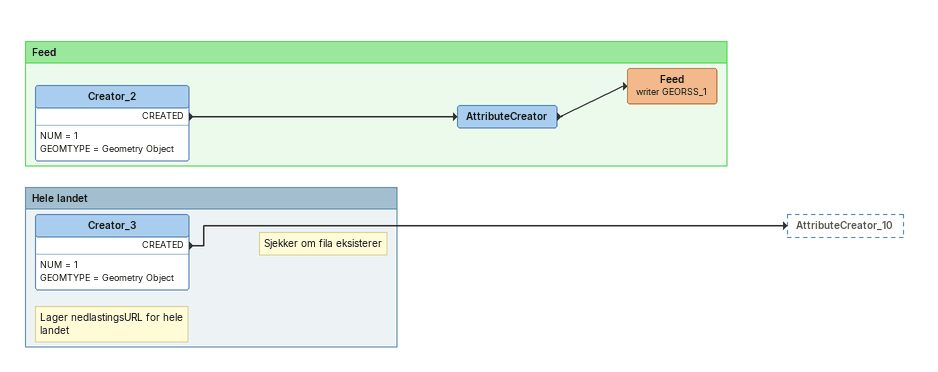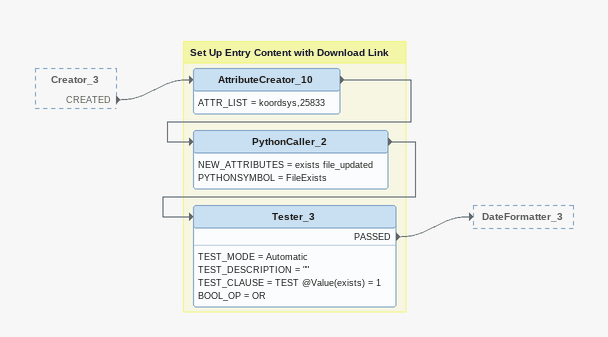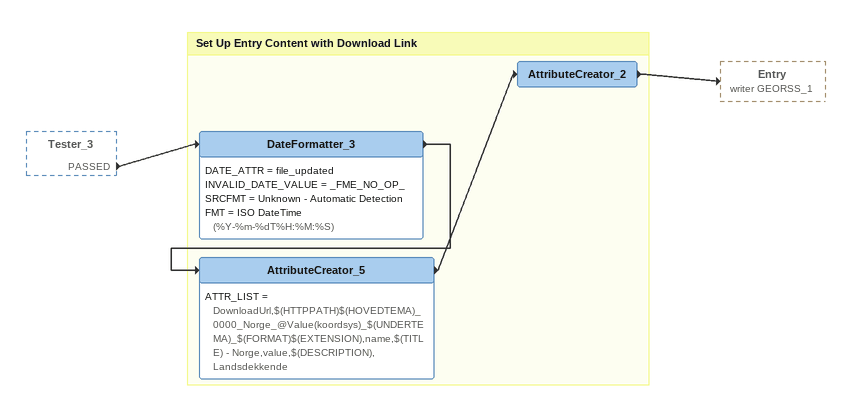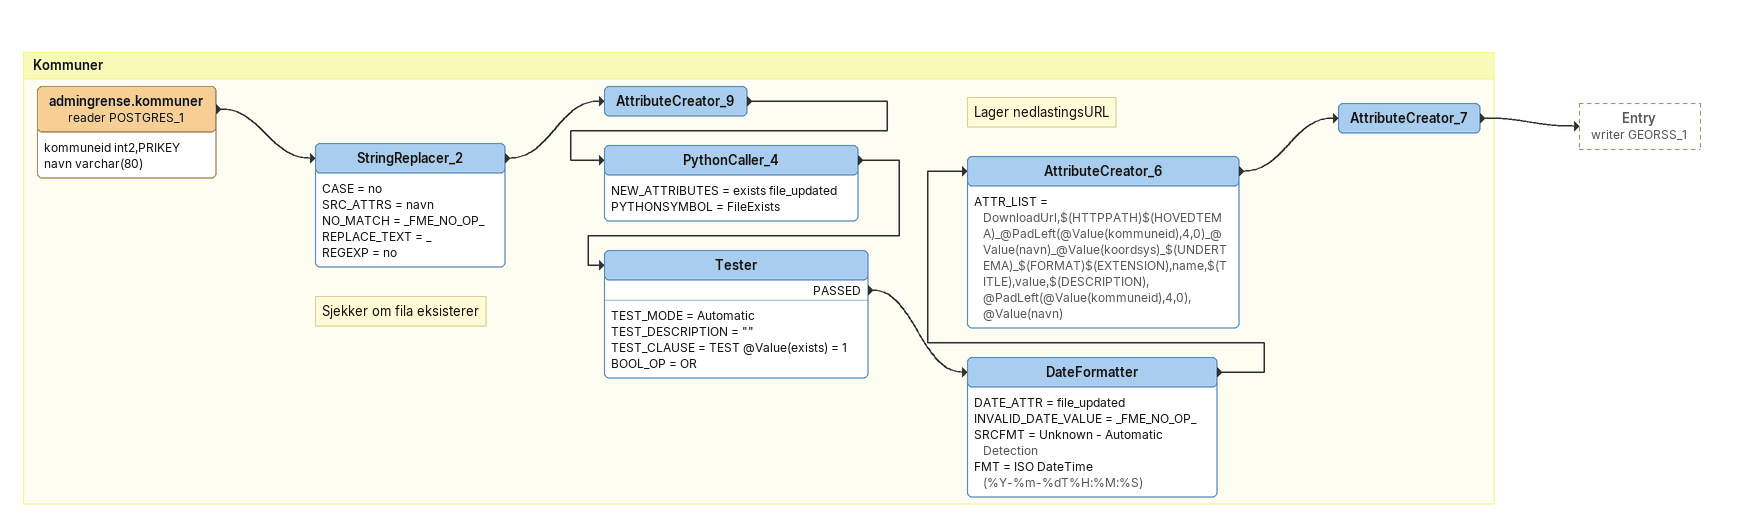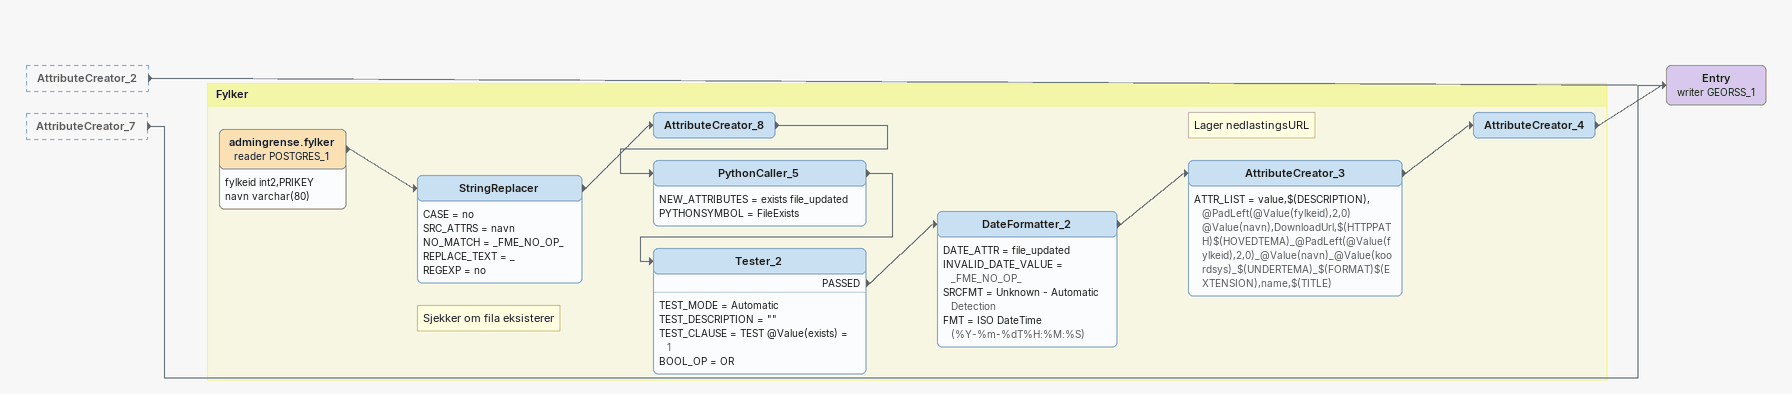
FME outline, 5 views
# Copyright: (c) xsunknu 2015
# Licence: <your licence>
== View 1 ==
Bookmark: Feed
Creator_2
    NUM = 1
    GEOMTYPE = Geometry Object
    CREATED -> AttributeCreator
AttributeCreator
    -> Feed (writer GEORSS_1)
Feed (writer GEORSS_1)

Bookmark: Hele landet
Note: Lager nedlastingsURL for hele landet
Note: Sjekker om fila eksisterer
Creator_3
    NUM = 1
    GEOMTYPE = Geometry Object
    CREATED -> AttributeCreator_10

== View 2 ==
Creator_3 [outside]
    CREATED -> AttributeCreator_10

Bookmark: Set Up Entry Content with Download Link
AttributeCreator_10
    ATTR_LIST = koordsys,25833
    -> PythonCaller_2
PythonCaller_2
    NEW_ATTRIBUTES = exists file_updated
    PYTHONSYMBOL = FileExists
    -> Tester_3
Tester_3
    TEST_MODE = Automatic
    TEST_DESCRIPTION = ""
    TEST_CLAUSE = TEST @Value(exists) = 1
    BOOL_OP = OR
    PASSED -> DateFormatter_3

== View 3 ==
Tester_3 [outside]
    PASSED -> DateFormatter_3

Bookmark: Set Up Entry Content with Download Link
DateFormatter_3
    DATE_ATTR = file_updated
    INVALID_DATE_VALUE = _FME_NO_OP_
    SRCFMT = Unknown - Automatic Detection
    FMT = ISO DateTime (%Y-%m-%dT%H:%M:%S)
    -> AttributeCreator_5
AttributeCreator_5
    ATTR_LIST = DownloadUrl,$(HTTPPATH)$(HOVEDTEMA)_0000_Norge_@Value(koordsys)_$(UNDERTEMA)_$(FORMAT)$(EXTENSION),name,$(TITLE) - Norge,value,$(DESCRIPTION), Landsdekkende
    -> AttributeCreator_2
AttributeCreator_2
    -> Entry (writer GEORSS_1)

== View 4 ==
Bookmark: Kommuner
admingrense.kommuner (reader POSTGRES_1)
    attributes: kommuneid int2,PRIKEY, navn varchar(80)
    -> StringReplacer_2
StringReplacer_2
    CASE = no
    SRC_ATTRS = navn
    NO_MATCH = _FME_NO_OP_
    REPLACE_TEXT = _
    REGEXP = no
    -> AttributeCreator_9
AttributeCreator_9
    -> PythonCaller_4
Note: Sjekker om fila eksisterer
PythonCaller_4
    NEW_ATTRIBUTES = exists file_updated
    PYTHONSYMBOL = FileExists
    -> Tester
Tester
    TEST_MODE = Automatic
    TEST_DESCRIPTION = ""
    TEST_CLAUSE = TEST @Value(exists) = 1
    BOOL_OP = OR
    PASSED -> DateFormatter
DateFormatter
    DATE_ATTR = file_updated
    INVALID_DATE_VALUE = _FME_NO_OP_
    SRCFMT = Unknown - Automatic Detection
    FMT = ISO DateTime (%Y-%m-%dT%H:%M:%S)
    -> AttributeCreator_6
Note: Lager nedlastingsURL
AttributeCreator_6
    ATTR_LIST = DownloadUrl,$(HTTPPATH)$(HOVEDTEMA)_@PadLeft(@Value(kommuneid),4,0)_@Value(navn)_@Value(koordsys)_$(UNDERTEMA)_$(FORMAT)$(EXTENSION),name,$(TITLE),value,$(DESCRIPTION),  @PadLeft(@Value(kommuneid),4,0), @Value(navn)
    -> AttributeCreator_7
AttributeCreator_7
    -> Entry (writer GEORSS_1)

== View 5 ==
AttributeCreator_2 [outside]
    -> Entry (writer GEORSS_1)
AttributeCreator_7 [outside]
    -> Entry (writer GEORSS_1)
Entry (writer GEORSS_1)

Bookmark: Fylker
admingrense.fylker (reader POSTGRES_1)
    attributes: fylkeid int2,PRIKEY, navn varchar(80)
    -> StringReplacer
StringReplacer
    CASE = no
    SRC_ATTRS = navn
    NO_MATCH = _FME_NO_OP_
    REPLACE_TEXT = _
    REGEXP = no
    -> AttributeCreator_8
AttributeCreator_8
    -> PythonCaller_5
Note: Sjekker om fila eksisterer
PythonCaller_5
    NEW_ATTRIBUTES = exists file_updated
    PYTHONSYMBOL = FileExists
    -> Tester_2
Tester_2
    TEST_MODE = Automatic
    TEST_DESCRIPTION = ""
    TEST_CLAUSE = TEST @Value(exists) = 1
    BOOL_OP = OR
    PASSED -> DateFormatter_2
DateFormatter_2
    DATE_ATTR = file_updated
    INVALID_DATE_VALUE = _FME_NO_OP_
    SRCFMT = Unknown - Automatic Detection
    FMT = ISO DateTime (%Y-%m-%dT%H:%M:%S)
    -> AttributeCreator_3
Note: Lager nedlastingsURL
AttributeCreator_3
    ATTR_LIST = value,$(DESCRIPTION), @PadLeft(@Value(fylkeid),2,0) @Value(navn),DownloadUrl,$(HTTPPATH)$(HOVEDTEMA)_@PadLeft(@Value(fylkeid),2,0)_@Value(navn)_@Value(koordsys)_$(UNDERTEMA)_$(FORMAT)$(EXTENSION),name,$(TITLE)
    -> AttributeCreator_4
AttributeCreator_4
    -> Entry (writer GEORSS_1)
